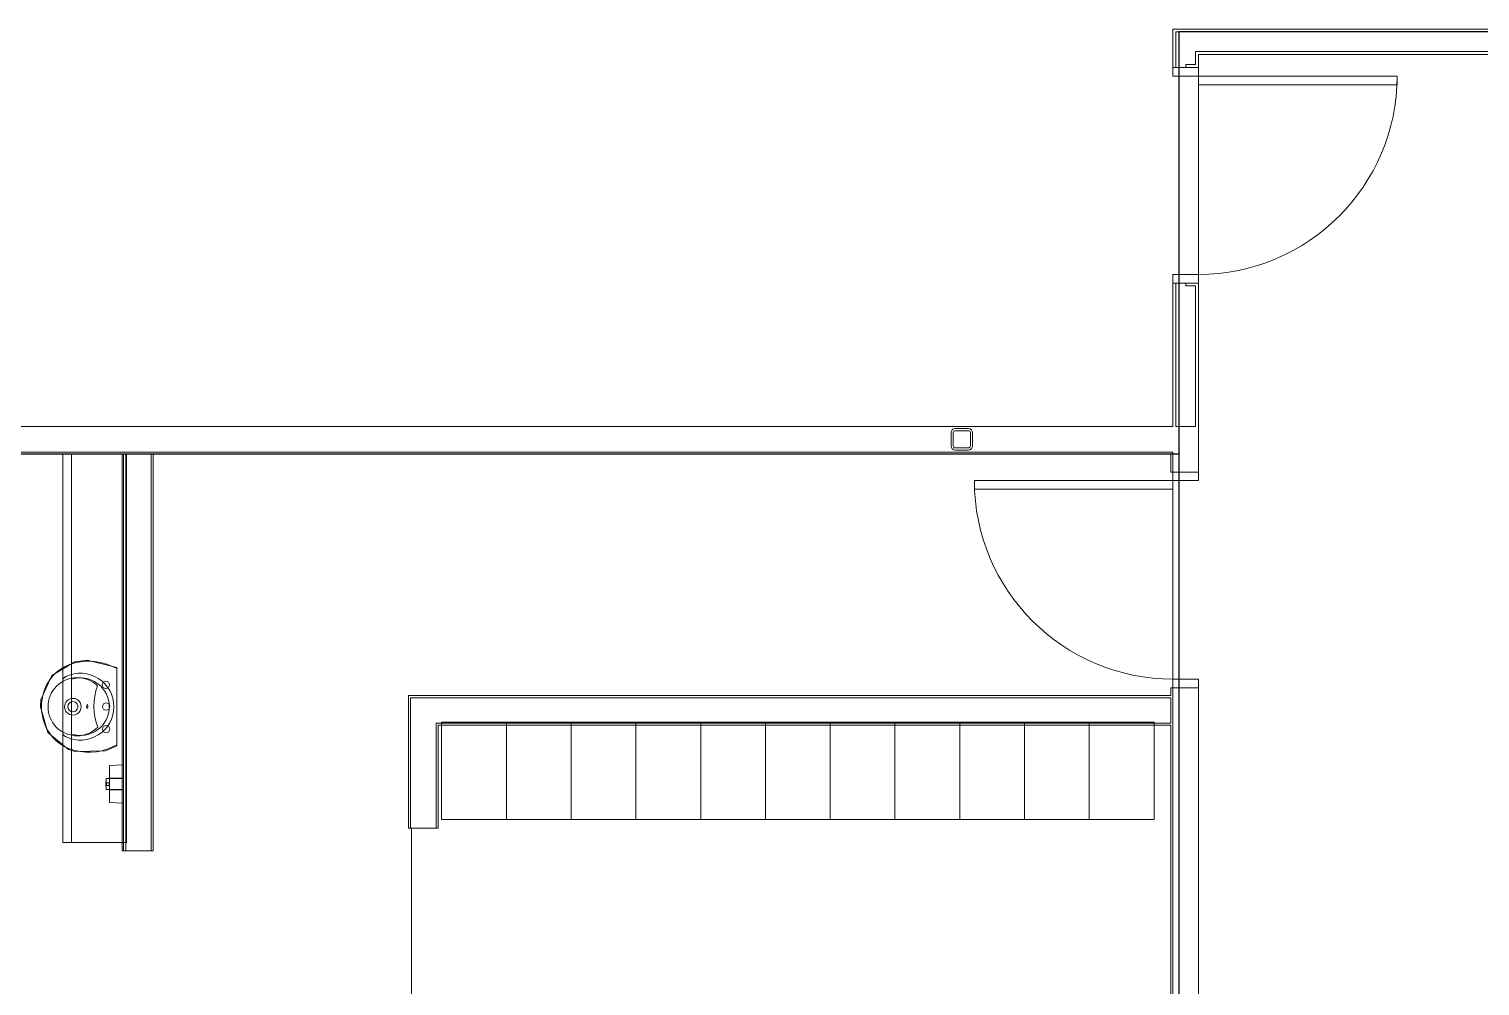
# Model space of a CAD drawing. Header units: millimetres. Extents: x -637480 to 299894, y -125373 to 39000.
# Drawn here: x 254153 to 260874, y 4513 to 8948 of the extents above; entities that cross this region are included whole.
import ezdxf

# ---------------------------------------------------------------- set-up
doc = ezdxf.new("R2010")
doc.units = ezdxf.units.MM
for name, color, linetype, lineweight in [('AM_BOR', 4, 'Continuous', 25), ('Xref building Toll$0$A-AREA', 32, 'Continuous', 18), ('Xref building Toll$0$A-DOOR', 31, 'Continuous', 9), ('Xref building Toll$0$A-DOOR-HDLN', 31, 'Continuous', 9), ('Xref building Toll$0$A-FLOR', 192, 'Continuous', 25), ('Xref building Toll$0$A-GENM', 13, 'Continuous', 9), ('Xref building Toll$0$A-WALL', 113, 'Continuous', 9), ('Xref building Toll$0$I-FURN', 30, 'Continuous', 9), ('Xref building Toll$0$P-SANR-FIXT', 6, 'Continuous', 9), ('Xref building Toll$0$Q-CASE', 31, 'Continuous', 9), ('Xref building Toll$0$S-COLS', 52, 'Continuous', 9)]:
    doc.layers.add(name, color=color, linetype=linetype, lineweight=lineweight)

# ---------------------------------------------------------------- blocks, each defined once
blk = doc.blocks.new('Xref building Toll$0$_SBA 1SWING SPDoor 01a - 920W x 2700H OD-2133376-MASTER GROUND FLOOR')
at = {"layer": 'Xref building Toll$0$A-DOOR'}
for p, q in [((-500, -59), (-500, 59)), ((-460, 59), (-500, 59)), ((-500, 59), (-500, 59)), ((-460, 59), (-500, 59)), ((-500, 59), (-500, -59)), ((-460, 59), (-460, 59)), ((-460, 59), (-460, -59)), ((-460, -59), (-460, 59)), ((460, 59), (500, 59)), ((460, -59), (460, 59)), ((460, 59), (460, 59)), ((500, 59), (460, 59)), ((460, 59), (460, -59)), ((500, 59), (500, -59)), ((500, 59), (500, 59)), ((500, -59), (500, 59)), ((-500, -59), (-500, -59)), ((-500, -59), (-460, -59)), ((-500, -59), (-460, -59)), ((-460, -59), (-460, -59)), ((420, -59), (420, -979)), ((460, -59), (420, -59)), ((460, -979), (460, -59)), ((500, -59), (460, -59)), ((460, -59), (460, -59)), ((460, -59), (500, -59)), ((500, -59), (500, -59)), ((460, -979), (420, -979))]:
    blk.add_line(p, q, dxfattribs=at)
blk.add_arc((460, -59), 920, 180, 270, dxfattribs=at)
at = {"layer": 'Xref building Toll$0$A-DOOR-HDLN'}
blk.add_line((-460, -59), (460, -59), dxfattribs=at)
blk = doc.blocks.new('Xref building Toll$0$_SBA 1SWING SPDoor 01a - 920W x 2700H AD-2133379-MASTER GROUND FLOOR')
at = {"layer": 'Xref building Toll$0$A-DOOR'}
for p, q in [((460, 979), (420, 979)), ((420, 59), (420, 979)), ((460, 979), (460, 59)), ((-500, 59), (-500, 59)), ((-500, 59), (-500, -59)), ((-500, 59), (-460, 59)), ((-500, 59), (-460, 59)), ((-500, -59), (-500, 59)), ((-460, -59), (-460, 59)), ((-460, 59), (-460, 59)), ((-460, 59), (-460, -59)), ((460, 59), (420, 59)), ((460, 59), (460, -59)), ((500, 59), (460, 59)), ((460, 59), (460, 59)), ((460, 59), (500, 59)), ((460, -59), (460, 59)), ((500, -59), (500, 59)), ((500, 59), (500, 59)), ((500, 59), (500, -59)), ((-460, -59), (-500, -59)), ((-500, -59), (-500, -59)), ((-460, -59), (-500, -59)), ((-460, -59), (-460, -59)), ((460, -59), (500, -59)), ((460, -59), (460, -59)), ((500, -59), (460, -59)), ((500, -59), (500, -59))]:
    blk.add_line(p, q, dxfattribs=at)
blk.add_arc((460, 59), 920, 90, 180, dxfattribs=at)
at = {"layer": 'Xref building Toll$0$A-DOOR-HDLN'}
blk.add_line((-460, 59), (460, 59), dxfattribs=at)
blk = doc.blocks.new('Xref building Toll$0$Basins w Vanity single basin_ - Basins w Vanity single basin_-2175035-MASTER GROUND FLOOR')
at = {"layer": 'Xref building Toll$0$I-FURN'}
for p, q in [((-713.6, 0), (-713.6, 0)), ((-713.6, 0), (-713.6, -255)), ((-713.6, -20), (-713.6, 0)), ((1086.4, 0), (-713.6, 0)), ((-713.6, 0), (1086.4, 0)), ((1086.4, 0), (1086.4, -20)), ((1086.4, -255), (1086.4, 0)), ((1086.4, 0), (1086.4, 0)), ((-713.6, -280), (-713.6, -20)), ((274.5, -45), (277.4, -45)), ((280, -45), (279, -45)), ((280, -45), (280, -45)), ((633, -45), (633, -45)), ((634, -45), (633, -45)), ((635.6, -45), (638.4, -45)), ((1086.4, -20), (1086.4, -280)), ((-713.6, -255), (-713.6, -255)), ((-713.6, -255), (-713.6, -295)), ((-713.6, -255), (1086.4, -255)), ((-713.6, -255), (329.7, -255)), ((583.3, -255), (1086.4, -255)), ((1086.4, -295), (1086.4, -255)), ((1086.4, -255), (1086.4, -255)), ((-713.6, -295), (-713.6, -280)), ((-713.6, -295), (332, -295)), ((-713.6, -295), (-713.6, -295)), ((-713.6, -295), (1086.4, -295)), ((581, -295), (1086.4, -295)), ((1086.4, -280), (1086.4, -295)), ((1086.4, -295), (1086.4, -295)), ((456.5, -393.6), (456.5, -393.6))]:
    blk.add_line(p, q, dxfattribs=at)
at = {"layer": 'Xref building Toll$0$I-FURN', "flags": 128}
for points in [[(274.4, -45), (240.6, -182.5), (248.1, -239.2)], [(664.9, -239.2), (660.9, -97.7), (638.6, -45)], [(248.1, -239.2), (311.9, -345.7), (425, -396.9), (456.5, -398.4)], [(456.5, -398.4), (576, -364.8), (655.1, -269.3), (664.9, -239.2)], [(456.5, -398.3), (456.5, -397), (456.5, -395.8)]]:
    blk.add_lwpolyline(points, dxfattribs=at)
at = {"layer": 'Xref building Toll$0$I-FURN'}
for centre, radius, start, end in [((509.8, -175.8), 264.4, 150.36495, 193.63505), ((509.8, -175.8), 264.4, 150.36495, 193.63505), ((456.5, -213.6), 155, 90, 205.37888), ((456.5, -213.6), 155, 334.62112, 90), ((403.2, -175.8), 264.4, 346.36495, 29.63505), ((403.2, -175.8), 264.4, 346.36495, 29.63505), ((456.5, -213.6), 133.4, 90, 198.09169), ((456.5, -213.6), 133.4, 341.90831, 90), ((450.6, -190.1), 203.5, 193.63505, 271.65578), ((450.6, -190.1), 203.5, 193.63505, 271.65578), ((462.4, -190.1), 203.5, 268.34422, 346.36495), ((462.4, -190.1), 203.5, 268.34422, 346.36495)]:
    blk.add_arc(centre, radius, start, end, dxfattribs=at)
for points, knots in [([(279, -45), (278.3, -45), (277.4, -45), (276.2, -45), (275.4, -45), (274.9, -45), (274.7, -45), (274.4, -45), (274.3, -45), (274.5, -45), (274.5, -45)], [-1, -1, -1, -1, -0.75, -0.625, -0.5, -0.375, -0.3125, -0.25, -0.125, 0, 0, 0, 0]), ([(277.4, -45), (277.5, -45), (277.6, -45), (278, -45), (278.4, -45), (279, -45), (279.6, -45), (280, -45)], [-1, -1, -1, -1, -0.833333, -0.666667, -0.5, -0.333333, 0, 0, 0, 0]), ([(633, -45), (633.4, -45), (633.9, -45), (634.6, -45), (635, -45), (635.4, -45), (635.5, -45), (635.6, -45)], [-1, -1, -1, -1, -0.666667, -0.5, -0.333333, -0.166667, 0, 0, 0, 0]), ([(638.4, -45), (638.5, -45), (638.6, -45), (638.6, -45), (638.3, -45), (638.1, -45), (637.6, -45), (636.8, -45), (635.6, -45), (634.7, -45), (634, -45)], [-1, -1, -1, -1, -0.875, -0.75, -0.6875, -0.625, -0.5, -0.375, -0.25, 0, 0, 0, 0]), ([(329.7, -255), (334, -255), (343.2, -255), (359.2, -255), (376.8, -255), (394.2, -255), (408.2, -255), (418.3, -255), (426, -255), (433.7, -255), (443.8, -255), (451.4, -255), (456.5, -255)], [0, 0, 0, 0, 0.142857, 0.285714, 0.428571, 0.571429, 0.678571, 0.732143, 0.785714, 0.839286, 0.892857, 1, 1, 1, 1]), ([(456.5, -255), (463.3, -255), (476.8, -255), (497.3, -255), (517.2, -255), (539.3, -255), (558.1, -255), (573.3, -255), (580.1, -255), (583.3, -255)], [0, 0, 0, 0, 0.142857, 0.285714, 0.428571, 0.571429, 0.785714, 0.892857, 1, 1, 1, 1]), ([(332, -295), (331.4, -295), (330.3, -294.8), (328.8, -294.2), (327.6, -293.5), (326.4, -292.8), (325.2, -291.8), (324, -290.7), (322.8, -289.5), (321.7, -288.2), (320.5, -286.8), (319.4, -285.2), (318, -283), (317.1, -281.2), (316.5, -280)], [0, 0, 0, 0, 0.142857, 0.214286, 0.285714, 0.357143, 0.428571, 0.5, 0.571429, 0.642857, 0.714286, 0.785714, 0.857143, 1, 1, 1, 1]), ([(456.5, -295), (450.3, -295), (438, -295), (413.6, -295), (390.1, -295), (369, -295), (354.7, -295), (342.1, -295), (335.2, -295), (332, -295)], [0, 0, 0, 0, 0.125, 0.25, 0.5, 0.625, 0.75, 0.875, 1, 1, 1, 1]), ([(581, -295), (577.8, -295), (570.9, -295), (558.3, -295), (544, -295), (522.9, -295), (499.4, -295), (475, -295), (462.7, -295), (456.5, -295)], [0, 0, 0, 0, 0.125, 0.25, 0.375, 0.5, 0.75, 0.875, 1, 1, 1, 1]), ([(596.5, -280), (595.9, -281.2), (594.7, -283.6), (592.9, -286.3), (591.3, -288.2), (590.2, -289.5), (589, -290.7), (587.8, -291.8), (586.6, -292.8), (585.4, -293.5), (584.2, -294.2), (582.7, -294.8), (581.6, -295), (581, -295)], [0, 0, 0, 0, 0.142857, 0.285714, 0.357143, 0.428571, 0.5, 0.571429, 0.642857, 0.714286, 0.785714, 0.857143, 1, 1, 1, 1]), ([(456.5, -395.8), (456.5, -395.7), (456.5, -395.4), (456.5, -394.7), (456.5, -394.1), (456.5, -393.7), (456.5, -393.6)], [-1, -1, -1, -1, -0.666667, -0.333333, -0.166667, 0, 0, 0, 0])]:
    blk.add_open_spline(points, degree=3, knots=knots, dxfattribs=at)
blk.add_open_spline([(456.5, -394.4), (456.5, -395), (456.5, -396.3), (456.5, -397.7), (456.5, -398.5), (456.5, -398.4), (456.5, -398.3)], degree=3, dxfattribs=at)
at = {"layer": 'Xref building Toll$0$P-SANR-FIXT'}
blk.add_line((638.6, -45), (277.4, -45), dxfattribs=at)
for centre, radius, start, end in [((456.5, -228.6), 135, 135.46291, 45.05561), ((355.2, -95.7), 17, 0, 180), ((355.2, -95.7), 17, 180, 360), ((454.9, 115.3), 266.6, 249.19864, 291.31988), ((455.7, -94.2), 16.8, 90, 270), ((455.7, -94.2), 16.8, 270, 90), ((560.8, -94.7), 17, 0, 180), ((560.8, -94.7), 17, 180, 360), ((456.5, -248.6), 38.6, 360, 180), ((456.5, -248.6), 38.6, 180, 360), ((456.5, -248.6), 23.5, 360, 180), ((456.5, -248.6), 23.5, 180, 360)]:
    blk.add_arc(centre, radius, start, end, dxfattribs=at)
for start_param, end_param in [(0, 3.141593), (3.141593, 6.283185)]:
    blk.add_ellipse((456, -182.4), major_axis=(9.08, 0), ratio=0.332108, start_param=start_param, end_param=end_param, dxfattribs=at)
blk = doc.blocks.new('Xref building Toll$0$LOK_Locker 2Tier 01 - LOK_Locker 2Tier 01-867414-MASTER GROUND FLOOR')
at = {"layer": 'Xref building Toll$0$Q-CASE'}
for p, q in [((150, 225), (-150, 225)), ((-150, 225), (-150, -225)), ((-150, -225), (-150, 225)), ((-150, 225), (150, 225)), ((150, -225), (150, 225)), ((150, 225), (150, -225)), ((-150, -225), (150, -225)), ((150, -225), (-150, -225))]:
    blk.add_line(p, q, dxfattribs=at)
blk = doc.blocks.new('Xref building Toll$0$Surface_Mounted_Soap_Dispenser_14148 - Surface_Mounted_Soap_Dispenser_14148-1134106-MASTER GROUND FLOOR')
at = {"layer": 'Xref building Toll$0$A-GENM'}
for p, q in [((-25.4, 149.9625), (-25.4, 69)), ((-22.225, 149.9625), (-25.4, 149.9625)), ((-25.4, 149.9625), (-25.4, 149.9625)), ((-25.4, 149.9625), (-22.225, 149.9625)), ((22.225, 149.9625), (-22.225, 149.9625)), ((-22.225, 149.9625), (22.225, 149.9625)), ((-9.525, 151.55), (-9.525, 149.9625)), ((-9.525, 151.55), (9.525, 151.55)), ((9.525, 151.55), (-9.525, 151.55)), ((-9.525, 149.9625), (9.525, 149.9625)), ((9.525, 149.9625), (-9.525, 149.9625)), ((-6.35, 148.375), (6.35, 148.375)), ((6.35, 148.375), (-6.35, 148.375)), ((-6.35, 148.375), (-6.35, 148.375)), ((-6.35, 135.675), (-6.35, 148.375)), ((-6.35, 148.375), (-6.35, 135.675)), ((-6.35, 135.675), (-6.35, 135.675)), ((-6.35, 135.675), (6.35, 135.675)), ((6.35, 135.675), (-6.35, 135.675)), ((6.35, 148.375), (6.35, 148.375)), ((6.35, 148.375), (6.35, 135.675)), ((6.35, 148.375), (6.35, 135.675)), ((6.35, 135.675), (6.35, 135.675)), ((9.525, 149.9625), (9.525, 151.55)), ((25.4, 149.9625), (22.225, 149.9625)), ((22.225, 149.9625), (25.4, 149.9625)), ((25.4, 69), (25.4, 149.9625)), ((25.4, 149.9625), (25.4, 149.9625)), ((-85.725, 134.0875), (-88.9, 69)), ((-88.9, 69), (-79.375, 69)), ((-88.9, 69), (-88.9, 69)), ((-79.375, 69), (-88.9, 69)), ((-79.375, 134.0875), (-85.725, 134.0875)), ((-85.725, 134.0875), (-85.725, 134.0875)), ((-85.725, 134.0875), (-79.375, 134.0875)), ((-79.375, 134.0875), (79.375, 134.0875)), ((79.375, 134.0875), (-79.375, 134.0875)), ((79.375, 69), (-79.375, 69)), ((-79.375, 69), (79.375, 69)), ((-26.9875, 134.0875), (-26.9875, 69)), ((-22.225, 134.0875), (-26.9875, 134.0875)), ((-26.9875, 134.0875), (-26.9875, 134.0875)), ((-26.9875, 134.0875), (-22.225, 134.0875)), ((-22.225, 69), (-26.9875, 69)), ((-26.9875, 69), (-26.9875, 69)), ((-26.9875, 69), (-22.225, 69)), ((-25.4, 134.0875), (-25.4, 69)), ((-22.225, 134.0875), (-25.4, 134.0875)), ((-25.4, 134.0875), (-25.4, 134.0875)), ((-25.4, 134.0875), (-22.225, 134.0875)), ((-22.225, 69), (-25.4, 69)), ((-25.4, 69), (-25.4, 69)), ((-25.4, 69), (-22.225, 69)), ((-22.225, 69), (-25.4, 69)), ((-25.4, 69), (-25.4, 69)), ((-25.4, 69), (-22.225, 69)), ((22.225, 134.0875), (-22.225, 134.0875)), ((-22.225, 134.0875), (22.225, 134.0875)), ((22.225, 134.0875), (-22.225, 134.0875)), ((-22.225, 134.0875), (22.225, 134.0875)), ((22.225, 69), (-22.225, 69)), ((-22.225, 69), (22.225, 69)), ((22.225, 69), (-22.225, 69)), ((-22.225, 69), (22.225, 69)), ((22.225, 69), (-22.225, 69)), ((-22.225, 69), (22.225, 69)), ((25.4, 134.0875), (22.225, 134.0875)), ((22.225, 134.0875), (25.4, 134.0875)), ((26.9875, 134.0875), (22.225, 134.0875)), ((22.225, 134.0875), (26.9875, 134.0875)), ((25.4, 69), (22.225, 69)), ((22.225, 69), (25.4, 69)), ((25.4, 69), (22.225, 69)), ((22.225, 69), (25.4, 69)), ((26.9875, 69), (22.225, 69)), ((22.225, 69), (26.9875, 69)), ((25.4, 69), (25.4, 134.0875)), ((25.4, 134.0875), (25.4, 134.0875)), ((25.4, 69), (25.4, 69)), ((25.4, 69), (25.4, 69)), ((26.9875, 69), (26.9875, 134.0875)), ((26.9875, 134.0875), (26.9875, 134.0875)), ((26.9875, 69), (26.9875, 69)), ((79.375, 134.0875), (85.725, 134.0875)), ((85.725, 134.0875), (79.375, 134.0875)), ((88.9, 69), (79.375, 69)), ((79.375, 69), (88.9, 69)), ((88.9, 69), (85.725, 134.0875)), ((85.725, 134.0875), (85.725, 134.0875)), ((88.9, 69), (88.9, 69))]:
    blk.add_line(p, q, dxfattribs=at)
blk = doc.blocks.new('Xref building Toll$0$SHS-Square Hollow Section-Column - 100x100SHS-V219-MASTER GROUND FLOOR')
at = {"layer": 'Xref building Toll$0$S-COLS', "lineweight": 18}
for p, q in [((-50, -30), (-50, 30)), ((-40, 30), (-40, -30)), ((-30, 50), (30, 50)), ((30, 40), (-30, 40)), ((40, -30), (40, 30)), ((50, 30), (50, -30)), ((-30, -40), (30, -40)), ((30, -50), (-30, -50))]:
    blk.add_line(p, q, dxfattribs=at)
for centre, radius, start, end in [((-30, 30), 20, 90, 180), ((-30, 30), 10, 90, 180), ((30, 30), 20, 0, 90), ((30, 30), 10, 360, 90), ((-30, -30), 20, 180, 270), ((-30, -30), 10, 180, 270), ((30, -30), 10, 270, 360), ((30, -30), 20, 270, 0)]:
    blk.add_arc(centre, radius, start, end, dxfattribs=at)
blk = doc.blocks.new('Xref building Toll')
at = {"layer": 'Xref building Toll$0$A-AREA'}
blk.add_line((255925, 5245), (255925, 4400), dxfattribs=at)
at = {"layer": 'Xref building Toll$0$A-FLOR'}
for p, q in [((276130.4, 8935), (259480, 8935)), ((259480, 0), (259480, 8935)), ((259480, 6977.5), (251918, 6977.5))]:
    blk.add_line(p, q, dxfattribs=at)
at = {"layer": 'Xref building Toll$0$A-WALL', "lineweight": 18}
for p, q in [((276130, 8948), (259452, 8948)), ((259452, 8948), (259452, 8770)), ((259570, 8830), (276130, 8830)), ((259570, 8770), (259570, 8830)), ((259452, 8770), (259570, 8770)), ((259452, 7770), (259452, 7105.5)), ((259570, 7770), (259452, 7770)), ((259570, 6895), (259570, 7770)), ((259452, 7105.5), (251790, 7105.5)), ((254585, 6977.5), (254585, 5140)), ((254591, 6977.5), (254591, 5140)), ((254729, 5140), (254729, 6977.5)), ((259442, 6977.5), (259442, 6895)), ((259442, 6895), (259570, 6895)), ((255911, 5859), (255911, 5245)), ((259442, 5859), (255911, 5859)), ((259442, 5895), (259442, 5859)), ((259570, 5895), (259442, 5895)), ((259570, 2810), (259570, 5895)), ((256049, 5245), (256049, 5721)), ((256049, 5721), (259442, 5721)), ((259442, 5721), (259442, 2955)), ((255911, 5245), (256049, 5245)), ((254585, 5140), (254729, 5140))]:
    blk.add_line(p, q, dxfattribs=at)
at = {"layer": 'Xref building Toll$0$A-WALL'}
for p, q in [((259465, 8935), (259480, 8935)), ((259465, 8770), (259465, 8935)), ((259557, 8843), (276130, 8843)), ((259557, 8783), (259557, 8843)), ((259511, 8783), (259511, 8770)), ((259511, 8783), (259557, 8783)), ((259465, 7105.5), (259465, 7770)), ((259511, 7770), (259511, 7757)), ((259557, 7757), (259511, 7757)), ((259557, 7105.5), (259557, 7757)), ((259465, 7105.5), (259557, 7105.5)), ((251908, 6987.5), (259452, 6987.5)), ((254601, 5140), (254601, 6977.5)), ((254719, 5140), (254719, 6977.5)), ((259452, 6895), (259452, 6987.5)), ((255921, 5245), (255921, 5849)), ((255921, 5849), (259442, 5849)), ((259442, 5731), (259442, 5849)), ((259452, 2810), (259452, 5895)), ((256039, 5245), (256039, 5731)), ((256039, 5731), (259442, 5731))]:
    blk.add_line(p, q, dxfattribs=at)
at = {"layer": 'Xref building Toll$0$A-DOOR', "rotation": 90}
for name, p in [('Xref building Toll$0$_SBA 1SWING SPDoor 01a - 920W x 2700H OD-2133376-MASTER GROUND FLOOR', (259511, 8270)), ('Xref building Toll$0$_SBA 1SWING SPDoor 01a - 920W x 2700H AD-2133379-MASTER GROUND FLOOR', (259511, 6395))]:
    blk.add_blockref(name, p, dxfattribs=at)
at = {"layer": 'Xref building Toll$0$A-GENM', "rotation": 90}
blk.add_blockref('Xref building Toll$0$Surface_Mounted_Soap_Dispenser_14148 - Surface_Mounted_Soap_Dispenser_14148-1134106-MASTER GROUND FLOOR', (254660, 5448.9), dxfattribs=at)
at = {"layer": 'Xref building Toll$0$I-FURN', "rotation": 269.9999999999997}
blk.add_blockref('Xref building Toll$0$Basins w Vanity single basin_ - Basins w Vanity single basin_-2175035-MASTER GROUND FLOOR', (254605, 6263.9), dxfattribs=at)
at = {"layer": 'Xref building Toll$0$Q-CASE'}
for p in [(256214.3, 5510), (256514.3, 5510), (256814.3, 5510), (257114.3, 5510), (257414.3, 5510), (257714.3, 5510), (258014.3, 5510), (258314.3, 5510), (258614.3, 5510), (258914.3, 5510), (259214.3, 5510)]:
    blk.add_blockref('Xref building Toll$0$LOK_Locker 2Tier 01 - LOK_Locker 2Tier 01-867414-MASTER GROUND FLOOR', p, dxfattribs=at)
at = {"layer": 'Xref building Toll$0$S-COLS', "rotation": 180}
blk.add_blockref('Xref building Toll$0$SHS-Square Hollow Section-Column - 100x100SHS-V219-MASTER GROUND FLOOR', (258474, 7046.5), dxfattribs=at)

msp = doc.modelspace()

# ---------------------------------------------------------------- block references
at = {"layer": 'AM_BOR'}
msp.add_blockref('Xref building Toll', (0, 0), dxfattribs=at)

doc.saveas('drawing.dxf')
